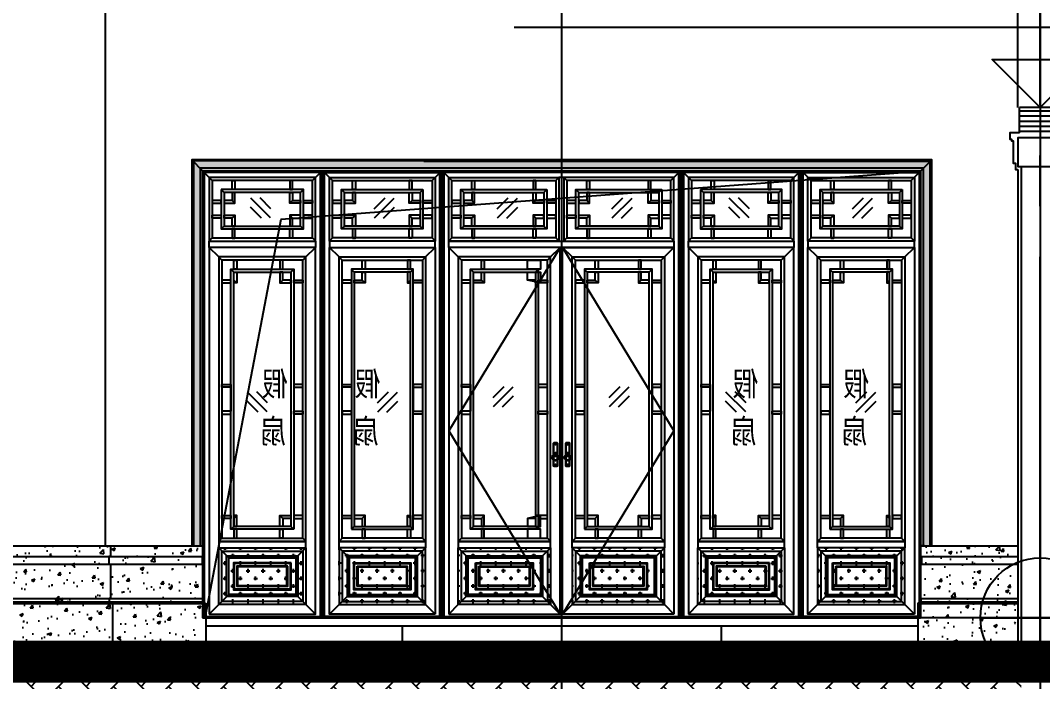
# Model space of a CAD drawing. Extents: x 296441 to 853063, y 459050 to 1117990.
# Drawn here: x 652104 to 658513, y 1053205 to 1057350 of the extents above; entities that cross this region are included whole.
import ezdxf
from ezdxf.enums import TextEntityAlignment as Align
from ezdxf.xclip import XClip

# ---------------------------------------------------------------- set-up
doc = ezdxf.new("R2010")
doc.units = 0
doc.header["$LTSCALE"] = 1000
doc.header["$XCLIPFRAME"] = 0
for name, pattern in [('14-GRID$0$CENTER2', [28.575, 19.05, -3.175, 3.175, -3.175]), ('CENTER-1', [10, 6.25, -1.25, 1.25, -1.25]), ('CENTER2', [28.575, 19.05, -3.175, 3.175, -3.175]), ('DASH', [0.35, 0.25, -0.1]), ('E1-ELEV-S$0$HIDDEN2', [4.7625, 3.175, -1.5875])]:
    doc.linetypes.add(name, pattern=pattern)
for name, color, linetype in [('1-1poumian-16-20$0$ZT1_Dim---标注---PM、LM、DY、JD', 252, 'Continuous'), ('1.5铝板', 3, 'Continuous'), ('14-GRID$0$G-GRID', 9, '14-GRID$0$CENTER2'), ('95', 95, 'Continuous'), ('A_ABOVE', 21, 'DASH'), ('B-ELEV-S02$0$A-ELEV-MEDM-HEVY', 2, 'Continuous'), ('B-ELEV-S02$0$A-ELEV-THIN', 144, 'Continuous'), ('E1-ELEV-S$0$A-ELEV-HDDN', 161, 'E1-ELEV-S$0$HIDDEN2'), ('E1-ELEV-S$0$A-ELEV-HEVY', 2, 'Continuous'), ('E1-ELEV-S$0$A-ELEV-XTHIN', 5, 'Continuous'), ('E1-ELEV-S$0$A-HOLE', 211, 'Continuous'), ('E1-ELEV-S$0$A-WALL', 1, 'Continuous'), ('E1-ELEV-S$0$A_FINISH', 54, 'Continuous'), ('E1-ELEV-S$0$A_H_251', 251, 'Continuous'), ('E1-ELEV-S$0$G-XREF', 2, 'Continuous'), ('E1-ELEV-S$0$J04$0$A-DETL-FNSH', 6, 'Continuous'), ('E1-ELEV-S$0$J04$0$A-SECT-STRU', 30, 'Continuous'), ('E1-TEXT-S$0$A-ANNO-LEVL', 3, 'Continuous'), ('E4-ELEV-S$0$A-ELEV-HEVY', 2, 'Continuous'), ('E4-ELEV-S$0$A-ELEV-XTHIN', 5, 'Continuous'), ('E4-ELEV-S$0$A-WALL', 1, 'Continuous'), ('E4-ELEV-S$0$A_FINISH', 54, 'Continuous'), ('E4-ELEV-S$0$A_H_251', 251, 'Continuous'), ('E4-ELEV-S$0$G-XREF', 2, 'Continuous'), ('E4-ELEV-S$0$J04$0$A-DETL-FNSH', 6, 'Continuous'), ('E4-ELEV-S$0$J04$0$A-SECT-STRU', 30, 'Continuous'), ('E4-TEXT-S$0$G-XREF', 2, 'Continuous'), ('G-GRID', 8, 'CENTER2'), ('G-XREF', 2, 'Continuous'), ('mt2-E$0$A-ELEV-OTLN', 1, 'Continuous'), ('SL-CXJ-001', 4, 'Continuous'), ('ZT0_默认图层-----PM、LM、DY、JD', 7, 'Continuous'), ('ZT1_通用--填充---PM、LM、DY、JD', 8, 'Continuous'), ('ZT3_面板--石材板-PM、LM、DY、JD', 45, 'Continuous'), ('主框线', 4, 'Continuous'), ('副框内口线', 6, 'Continuous'), ('花格栅', 6, 'Continuous'), ('铝合金花格条', 5, 'Continuous')]:
    doc.layers.add(name, color=color, linetype=linetype)
doc.layers.add('E4-ELEV-S$0$A-ANNO-NPLT', color=215, linetype='Continuous', plot=False)
doc.layers.add('E4-TEXT-S$0$A-ANNO-NPLT', color=215, linetype='Continuous', plot=False)
doc.styles.add('-宋体', font='', dxfattribs={"width": 0.8})
doc.styles.get('-宋体').set_extended_font_data('SimSun')

# ---------------------------------------------------------------- blocks, each defined once
blk = doc.blocks.new('E4-ELEV-S$0$weiqiang')
at = {"layer": 'E4-ELEV-S$0$A_H_251'}
h = blk.add_hatch(dxfattribs=at)
h.set_pattern_fill('ANSI31', color=256, scale=20, angle=135, style=0)
h.set_pattern_definition([(180, (-3443432.025, 438864.148), (-1e-14, -31.75), [])])
h.paths.add_polyline_path([(140, 3600.1), (-130, 3600), (-130, 3440), (140, 3440)])
at = {"layer": 'E4-ELEV-S$0$A-WALL'}
for p, q in [((-120, 3230), (-120, 0)), ((120, 3230), (120, 0)), ((-120, 0), (120, 0))]:
    blk.add_line(p, q, dxfattribs=at)
at = {"layer": 'E4-ELEV-S$0$A_FINISH'}
for p, q in [((140, 3600), (-130, 3600)), ((-130, 3440), (-130, 3600)), ((140, 3440), (140, 3600))]:
    blk.add_line(p, q, dxfattribs=at)
for points in [[(-130, 3440), (-190, 3440), (-190, 3400), (-180, 3400), (-180, 3390), (-170, 3390), (-170, 3250), (-155, 3250), (-155, 3210), (-140, 3210)], [(140, 3440), (190, 3440), (190, 3400), (180, 3400), (180, 3390), (170, 3390), (170, 3250), (155, 3250), (155, 3210), (140, 3210)]]:
    blk.add_lwpolyline(points, dxfattribs=at)
at = {"layer": 'E4-ELEV-S$0$J04$0$A-DETL-FNSH'}
for p, q in [((-140, 3210), (-140, 0)), ((140, 3210), (140, 0))]:
    blk.add_line(p, q, dxfattribs=at)
at = {"layer": 'E4-ELEV-S$0$J04$0$A-SECT-STRU'}
blk.add_lwpolyline([(140, 3410), (-140, 3410), (-140, 3230), (140, 3230)], close=True, dxfattribs=at)
blk = doc.blocks.new('*U618')
at = {"layer": 'E4-ELEV-S$0$A-ELEV-HEVY'}
for p, q in [((140, 340), (-140, 340)), ((-140, 110), (140, 110))]:
    blk.add_line(p, q, dxfattribs=at)
for points in [[(-140, -2000), (-140, 110), (-155, 110), (-155, 150), (-170, 150), (-170, 290), (-180, 290), (-180, 300), (-190, 300), (-190, 340), (-140, 340), (-140, 500), (0, 500)], [(140, -2000), (140, 110), (155, 110), (155, 150), (170, 150), (170, 290), (180, 290), (180, 300), (190, 300), (190, 340), (140, 340), (140, 500), (0, 500)]]:
    blk.add_lwpolyline(points, dxfattribs=at)
at = {"layer": 'E4-ELEV-S$0$A-ELEV-XTHIN'}
for p, q in [((-170, 290), (170, 290)), ((155, 150), (-155, 150))]:
    blk.add_line(p, q, dxfattribs=at)
blk = doc.blocks.new('E4-ELEV-S$0$A$C6F811121')
for p, q in [((0, -750), (0, 750)), ((-750, 0), (750, 0))]:
    blk.add_line(p, q)
blk.add_circle((0, 0), 750)
blk = doc.blocks.new('E4-ELEV-S')
at = {"layer": '14-GRID$0$G-GRID', "color": 8, "ltscale": 0.1}
blk.add_line((0, -2500), (0, 9900), dxfattribs=at)
at = {"layer": 'E4-ELEV-S$0$A-ANNO-NPLT', "xscale": 0.5, "yscale": 0.5, "zscale": 0.5}
blk.add_blockref('E4-ELEV-S$0$A$C6F811121', (0, 0), dxfattribs=at)
at = {"layer": 'E4-ELEV-S$0$A-ELEV-HEVY'}
blk.add_blockref('*U618', (0, 5200), dxfattribs=at)
at = {"layer": 'E4-ELEV-S$0$G-XREF'}
blk.add_blockref('E4-ELEV-S$0$weiqiang', (0, -400), dxfattribs=at)
blk.add_blockref('E4-ELEV-S$0$weiqiang', (0, -400), dxfattribs=at)
blk = doc.blocks.new('E1-ELEV-S$0$weiqiang')
at = {"layer": 'E1-ELEV-S$0$A_H_251'}
h = blk.add_hatch(dxfattribs=at)
h.set_pattern_fill('ANSI31', color=256, scale=20, angle=135, style=0)
h.set_pattern_definition([(180, (-3443432.025, 438864.148), (-1e-14, -31.75), [])])
h.paths.add_polyline_path([(140, 3600.1), (-130, 3600), (-130, 3440), (140, 3440)])
at = {"layer": 'E1-ELEV-S$0$A-WALL'}
for p, q in [((-120, 3230), (-120, 0)), ((120, 3230), (120, 0)), ((-120, 0), (120, 0))]:
    blk.add_line(p, q, dxfattribs=at)
at = {"layer": 'E1-ELEV-S$0$A_FINISH'}
for p, q in [((140, 3600), (-130, 3600)), ((-130, 3440), (-130, 3600)), ((140, 3440), (140, 3600))]:
    blk.add_line(p, q, dxfattribs=at)
for points in [[(-130, 3440), (-190, 3440), (-190, 3400), (-180, 3400), (-180, 3390), (-170, 3390), (-170, 3250), (-155, 3250), (-155, 3210), (-140, 3210)], [(140, 3440), (190, 3440), (190, 3400), (180, 3400), (180, 3390), (170, 3390), (170, 3250), (155, 3250), (155, 3210), (140, 3210)]]:
    blk.add_lwpolyline(points, dxfattribs=at)
at = {"layer": 'E1-ELEV-S$0$J04$0$A-DETL-FNSH'}
for p, q in [((-140, 3210), (-140, 0)), ((140, 3210), (140, 0))]:
    blk.add_line(p, q, dxfattribs=at)
at = {"layer": 'E1-ELEV-S$0$J04$0$A-SECT-STRU'}
blk.add_lwpolyline([(140, 3410), (-140, 3410), (-140, 3230), (140, 3230)], close=True, dxfattribs=at)
blk = doc.blocks.new('*U1403')
at = {"layer": 'E1-ELEV-S$0$A-ELEV-HEVY'}
for p, q in [((140, 340), (-140, 340)), ((-140, 110), (140, 110))]:
    blk.add_line(p, q, dxfattribs=at)
for points in [[(-140, -2000), (-140, 110), (-155, 110), (-155, 150), (-170, 150), (-170, 290), (-180, 290), (-180, 300), (-190, 300), (-190, 340), (-140, 340), (-140, 500), (0, 500)], [(140, -2000), (140, 110), (155, 110), (155, 150), (170, 150), (170, 290), (180, 290), (180, 300), (190, 300), (190, 340), (140, 340), (140, 500), (0, 500)]]:
    blk.add_lwpolyline(points, dxfattribs=at)
at = {"layer": 'E1-ELEV-S$0$A-ELEV-XTHIN'}
for p, q in [((-170, 290), (170, 290)), ((155, 150), (-155, 150))]:
    blk.add_line(p, q, dxfattribs=at)
blk = doc.blocks.new('*U2513')
at = {"layer": 'B-ELEV-S02$0$A-ELEV-MEDM-HEVY'}
blk.add_line((295, 0), (-320, 0), dxfattribs=at)
at = {"layer": 'B-ELEV-S02$0$A-ELEV-THIN'}
for p, q in [((295, -65), (-320, -65)), ((295, -115), (-320, -115)), ((295, -330), (-320, -330)), ((295, -350), (-320, -350)), ((295, -360), (-320, -360))]:
    blk.add_line(p, q, dxfattribs=at)
blk = doc.blocks.new('20191018112751')
at = {"layer": 'ZT3_面板--石材板-PM、LM、DY、JD'}
blk.add_lwpolyline([(0, 0), (30, 0), (30, -65), (20, -65), (20, -115), (27.7, -115), (30, -117.3), (30, -330), (22.3, -330), (22.3, -350), (32.3, -350, 0.414222), (42.3, -360), (42.3, -850)], format="xyb", dxfattribs=at)
blk = doc.blocks.new('*U2512')
at = {"layer": 'B-ELEV-S02$0$A-ELEV-MEDM-HEVY'}
blk.add_line((616.8, 0), (-818.2, 0), dxfattribs=at)
at = {"layer": 'B-ELEV-S02$0$A-ELEV-THIN'}
for p, q in [((616.8, -65), (-818.2, -65)), ((616.8, -115), (-818.2, -115)), ((616.8, -330), (-818.2, -330)), ((616.8, -350), (-818.2, -350)), ((616.8, -360), (-818.2, -360))]:
    blk.add_line(p, q, dxfattribs=at)
blk = doc.blocks.new('铜拉环')
at = {"color": 6}
for p, q in [((-2.2, 4.5), (-2.2, -4.5)), ((2.2, 4.5), (2.2, -4.5))]:
    blk.add_line(p, q, dxfattribs=at)
for centre, radius, start, end in [((0, -18.5), 21, 96.15064, 83.84936), ((0, 0), 5, 23.49373, 156.50627), ((0, -18.5), 16, 98.08401, 81.91599), ((0, 0), 5, 216.96674, 323.03326)]:
    blk.add_arc(centre, radius, start, end, dxfattribs=at)
blk = doc.blocks.new('窗执手')
at = {"color": 6}
for points in [[(12, -28.8), (12, 43.5, 0.414214), (10, 45.5, 0.414214), (8, 47.5), (-8, 47.5, 0.414214), (-10, 45.5, 0.414214), (-12, 43.5), (-12, -28.8)], [(10, -21.9), (10, 43.5, -0.414214), (8, 45.5), (-8, 45.5, -0.414214), (-10, 43.5), (-10, -21.9)], [(-12, -63.2), (-12, -98.5, 0.414214), (-10, -100.5, 0.414214), (-8, -102.5), (8, -102.5, 0.414214), (10, -100.5, 0.414214), (12, -98.5), (12, -63.2)], [(-10, -64.5), (-10, -98.5, -0.414214), (-8, -100.5), (8, -100.5, -0.414214), (10, -98.5), (10, -64.5)]]:
    blk.add_lwpolyline(points, format="xyb", dxfattribs=at)
for points in [[(-12, -35.4), (-12, -56.6)], [(-11.6, -28.5), (-10.7, -27.5), (-11.7, -26.4), (-10.5, -25.4), (-11.3, -24.1), (-9.9, -23.4), (-10.4, -22), (-8.9, -21.5), (-9.1, -20.1), (-7.6, -19.9), (-7.5, -18.4), (-6, -18.6), (-5.6, -17.1), (-4.1, -17.6), (-3.4, -16.3), (-2.1, -17), (-1.2, -15.8), (0, -16.8), (1.2, -15.8), (2.1, -17), (3.4, -16.3), (4.1, -17.6), (5.6, -17.1), (6, -18.6), (7.5, -18.4), (7.6, -19.9), (9.1, -20.1), (8.9, -21.5), (10.4, -22), (9.9, -23.4), (11.3, -24.1), (10.5, -25.4), (11.7, -26.4), (10.7, -27.5), (11.6, -28.5)], [(-9.9, -27.5), (-10.2, -27.5)], [(-6.8, -26.1), (-10.1, -25.5)], [(-10, -33.5), (-10, -58.5)], [(9.7, -33.2), (8.9, -33.5), (9.1, -34.9), (7.6, -35.1), (7.5, -36.6), (6, -36.4), (5.6, -37.9), (4.1, -37.4), (3.4, -38.7), (2.1, -38), (1.2, -39.2), (0, -38.3), (-1.2, -39.2), (-2.1, -38), (-3.4, -38.7), (-4.1, -37.4), (-5.6, -37.9), (-6, -36.4), (-7.5, -36.6), (-7.6, -35.1), (-9.1, -34.9), (-8.9, -33.5), (-9.7, -33.2)], [(-9.5, -23.6), (-4.7, -25.5)], [(-4.2, -24.7), (-8.5, -21.8)], [(-4.9, -30.8), (-8.5, -33.2)], [(-3.5, -24), (-7.2, -20.3)], [(-3.5, -31), (-7.2, -34.7)], [(-2.8, -23.3), (-5.7, -19)], [(-2.8, -31.7), (-5.7, -36)], [(-1.9, -22.9), (-3.9, -18)], [(-1.9, -32.1), (-3.9, -37)], [(-1, -22.6), (-2, -17.4)], [(-1, -32.4), (-2, -37.6)], [(0, -17.3), (0, -22.5)], [(0, -37.8), (0, -32.5)], [(1, -22.6), (2, -17.4)], [(1, -32.4), (2, -37.6)], [(1.9, -22.9), (3.9, -18)], [(1.9, -32.1), (3.9, -37)], [(2.8, -23.3), (5.7, -19)], [(2.8, -31.7), (5.7, -36)], [(3.5, -24), (7.2, -20.3)], [(3.5, -31), (7.2, -34.7)], [(4.2, -24.7), (8.5, -21.8)], [(9.5, -23.6), (4.7, -25.5)], [(4.9, -30.8), (8.5, -33.2)], [(6.8, -26.1), (10.1, -25.5)], [(9.9, -27.5), (10.3, -27.5)], [(10, -58.5), (10, -33.5)], [(12, -56.6), (12, -35.4)]]:
    blk.add_lwpolyline(points, dxfattribs=at)
at = {"color": 6, "linetype": 'ByBlock'}
for centre in [(0, 37.5), (0, -92.5)]:
    blk.add_circle(centre, 3.6, dxfattribs=at)
at = {"color": 6, "linetype": 'DASH', "ltscale": 0.002}
for centre in [(0, 37.5), (0, -92.5)]:
    blk.add_circle(centre, 2.5, dxfattribs=at)
at = {"color": 6}
blk.add_blockref('铜拉环', (0, -27.5), dxfattribs=at)
blk = doc.blocks.new('单层玻璃')
at = {"layer": '95'}
for p, q in [((-1.22, -0.09), (0.09, 1.22)), ((-1.18, -1.18), (1.18, 1.18)), ((-0.09, -1.22), (1.22, 0.09))]:
    blk.add_line(p, q, dxfattribs=at)
blk = doc.blocks.new('*U1994')
at = {"layer": 'ZT1_通用--填充---PM、LM、DY、JD', "ltscale": 1000}
h = blk.add_hatch(dxfattribs=at)
h.set_pattern_fill('CROSS', color=256, scale=30)
h.set_pattern_definition([(0, (-1396.25, -2709.25), (47.625, 47.625), [23.8125, -71.4375]), (90, (-1384.346, -2721.16), (-47.625, 47.625), [23.8125, -71.4375])])
h.paths.add_polyline_path([(-1396.3, -2354), (-817.7, -2354), (-817.7, -2709.3), (-1396.3, -2709.3)])
h = blk.add_hatch(dxfattribs=at)
h.set_pattern_fill('CROSS', color=256, scale=30)
h.set_pattern_definition([(0, (-682.25, -2709.25), (47.625, 47.625), [23.8125, -71.4375]), (90, (-670.346, -2721.16), (-47.625, 47.625), [23.8125, -71.4375])])
h.paths.add_polyline_path([(-103.7, -2354), (-682.3, -2354), (-682.3, -2709.3), (-103.7, -2709.3)])
at = {"color": 8}
for p, q in [((-1437, -50, 0), (-1487, 0, 0)), ((-63, -50, 0), (-13, 0, 0)), ((-784.5, -50), (-765.5, -31)), ((-715.5, -50), (-734.5, -31)), ((-1437, -411, 0), (-1456, -430, 0)), ((-784.5, -411), (-765.5, -430)), ((-715.5, -411), (-734.5, -430)), ((-63, -411, 0), (-44, -430, 0)), ((-1396.3, -529.7, 0), (-1456, -470, 0)), ((-817.7, -529.7), (-758, -470)), ((-682.3, -529.7), (-742, -470)), ((-103.7, -529.7, 0), (-44, -470, 0)), ((-1376.2, -549.8, 0), (-1396.3, -529.7, 0)), ((-837.8, -549.8), (-817.7, -529.7)), ((-662.2, -549.8), (-682.3, -529.7)), ((-123.8, -549.8, 0), (-103.7, -529.7, 0)), ((-1376.2, -2293.9, 0), (-1396.3, -2314, 0)), ((-837.8, -2293.9), (-817.7, -2314)), ((-662.2, -2293.9), (-682.3, -2314)), ((-123.8, -2293.9, 0), (-103.7, -2314, 0)), ((-1333.2, -2417.1, 0), (-1396.3, -2354, 0)), ((-817.7, -2354), (-880.8, -2417.1)), ((-682.3, -2354), (-619.2, -2417.1)), ((-166.8, -2417.1, 0), (-103.7, -2354, 0)), ((-1333.2, -2646.2, 0), (-1396.3, -2709.3, 0)), ((-880.8, -2646.2), (-817.7, -2709.3)), ((-619.2, -2646.2), (-682.3, -2709.3)), ((-166.8, -2646.2, 0), (-103.7, -2709.3, 0)), ((-1396.3, -2709.3, 0), (-1456, -2769, 0)), ((-817.7, -2709.3), (-758, -2769)), ((-682.3, -2709.3), (-742, -2769)), ((-103.7, -2709.3, 0), (-44, -2769, 0))]:
    blk.add_line(p, q, dxfattribs=at)
at = {"color": 6}
blk.add_line((-765.5, -31), (-734.5, -31), dxfattribs=at)
for p, q in [((-758, -470), (-1456, -1619.5, 0)), ((-742, -470), (-758, -470)), ((-742, -470), (-44, -1619.5, 0)), ((-1456, -1619.5, 0), (-758, -2769)), ((-44, -1619.5, 0), (-742, -2769)), ((-742, -2769), (-758, -2769))]:
    blk.add_line(p, q)
for points in [[(-1513, -2784), (-1487, -2784), (-1487, 0), (-1513, 0)], [(13, -2784), (-13, -2784), (-13, 0), (13, 0)], [(-1456, -430), (-1456, -470), (-44, -470), (-44, -430)], [(-1456, -2769), (-758, -2769), (-758, -470), (-1456, -470)], [(-44, -2769), (-742, -2769), (-742, -470), (-44, -470)], [(-817.7, -2354), (-817.7, -2314), (-1396.3, -2314), (-1396.3, -2354)], [(-682.3, -2354), (-682.3, -2314), (-103.7, -2314), (-103.7, -2354)]]:
    blk.add_lwpolyline(points, close=True)
at = {"color": 2, "ltscale": 250}
for points in [[(-1376.2, -2293.9), (-837.8, -2293.9), (-837.8, -549.8), (-1376.2, -549.8)], [(-123.8, -2293.9), (-662.2, -2293.9), (-662.2, -549.8), (-123.8, -549.8)], [(-1376.2, -2374.1), (-837.8, -2374.1), (-837.8, -2689.2), (-1376.2, -2689.2)], [(-123.8, -2374.1), (-662.2, -2374.1), (-662.2, -2689.2), (-123.8, -2689.2)]]:
    blk.add_lwpolyline(points, close=True, dxfattribs=at)
at = {"layer": '1.5铝板', "ltscale": 250}
for points in [[(-765.5, -430), (-1456, -430), (-1456, -31), (-765.5, -31)], [(-784.5, -411), (-1437, -411), (-1437, -50), (-784.5, -50)], [(-734.5, -430), (-44, -430), (-44, -31), (-734.5, -31)], [(-715.5, -411), (-63, -411), (-63, -50), (-715.5, -50)], [(-1396.3, -2354), (-817.7, -2354), (-817.7, -2709.3), (-1396.3, -2709.3)], [(-103.7, -2354), (-682.3, -2354), (-682.3, -2709.3), (-103.7, -2709.3)]]:
    blk.add_lwpolyline(points, close=True, dxfattribs=at)
at = {"layer": 'A_ABOVE', "color": 3, "linetype": 'CENTER2', "ltscale": 10, "const_width": 16}
for points in [[(-1500, 0), (-1500, -2784)], [(0, 0), (0, -2784)]]:
    blk.add_lwpolyline(points, dxfattribs=at)
at = {"layer": 'SL-CXJ-001', "ltscale": 250}
for points in [[(-1346.2, -2404.1), (-867.8, -2404.1), (-867.8, -2659.2), (-1346.2, -2659.2)], [(-1333.2, -2417.1), (-880.8, -2417.1), (-880.8, -2646.2), (-1333.2, -2646.2)], [(-153.8, -2404.1), (-632.2, -2404.1), (-632.2, -2659.2), (-153.8, -2659.2)], [(-166.8, -2417.1), (-619.2, -2417.1), (-619.2, -2646.2), (-166.8, -2646.2)], [(-926.3, -2447.1), (-1287.7, -2447.1), (-1287.7, -2616.2), (-926.3, -2616.2)], [(-931, -2451.7), (-1283, -2451.7), (-1283, -2611.5), (-931, -2611.5)], [(-947.6, -2468.4), (-1266.4, -2468.4), (-1266.4, -2594.9), (-947.6, -2594.9)], [(-952.3, -2473.1), (-1261.7, -2473.1), (-1261.7, -2590.2), (-952.3, -2590.2)], [(-212.3, -2447.1), (-573.7, -2447.1), (-573.7, -2616.2), (-212.3, -2616.2)], [(-217, -2451.7), (-569, -2451.7), (-569, -2611.5), (-217, -2611.5)], [(-233.6, -2468.4), (-552.4, -2468.4), (-552.4, -2594.9), (-233.6, -2594.9)], [(-238.3, -2473.1), (-547.7, -2473.1), (-547.7, -2590.2), (-238.3, -2590.2)]]:
    blk.add_lwpolyline(points, close=True, dxfattribs=at)
at = {"layer": '主框线'}
blk.add_lwpolyline([(-13, -2784), (-1487, -2784), (-1487, 0), (-13, 0)], close=True, dxfattribs=at)
at = {"layer": '副框内口线', "linetype": 'CENTER-1', "ltscale": 40}
blk.add_lwpolyline([(-5, -2792), (-1495, -2792), (-1495, 8), (-5, 8)], close=True, dxfattribs=at)
at = {"layer": '花格栅', "color": 6, "ltscale": 250}
for points in [[(-1396.3, -2314), (-817.7, -2314), (-817.7, -529.7), (-1396.3, -529.7)], [(-103.7, -2314), (-682.3, -2314), (-682.3, -529.7), (-103.7, -529.7)]]:
    blk.add_lwpolyline(points, close=True, dxfattribs=at)
at = {"layer": '铝合金花格条'}
for p, q in [((-1319.2, -1346.9, 0), (-1319.2, -1496.9, 0)), ((-894.8, -1346.9, 0), (-894.8, -1496.9, 0)), ((-605.2, -1346.9, 0), (-605.2, -1496.9, 0)), ((-180.8, -1346.9, 0), (-180.8, -1496.9, 0))]:
    blk.add_line(p, q, dxfattribs=at)
for points in [[(-1312, -50), (-1294, -50), (-1294, -107), (-1312, -107)], [(-909.5, -50), (-927.5, -50), (-927.5, -107), (-909.5, -107)], [(-590.5, -50), (-572.5, -50), (-572.5, -107), (-590.5, -107)], [(-188, -50), (-206, -50), (-206, -107), (-188, -107)], [(-1380, -107), (-1380, -354.1), (-841.5, -354.1), (-841.5, -107)], [(-1362, -125), (-1362, -336.1), (-859.5, -336.1), (-859.5, -125)], [(-658.5, -107), (-658.5, -354.1), (-120, -354.1), (-120, -107)], [(-640.5, -125), (-640.5, -336.1), (-138, -336.1), (-138, -125)], [(-1437, -175), (-1437, -193), (-1380, -193), (-1380, -175)], [(-784.5, -175), (-784.5, -193), (-841.5, -193), (-841.5, -175)], [(-715.5, -175), (-715.5, -193), (-658.5, -193), (-658.5, -175)], [(-63, -175), (-63, -193), (-120, -193), (-120, -175)], [(-1437, -286.1), (-1437, -268.1), (-1380, -268.1), (-1380, -286.1)], [(-784.5, -286.1), (-784.5, -268.1), (-841.5, -268.1), (-841.5, -286.1)], [(-715.5, -286.1), (-715.5, -268.1), (-658.5, -268.1), (-658.5, -286.1)], [(-63, -286.1), (-63, -268.1), (-120, -268.1), (-120, -286.1)], [(-1312, -411.1), (-1294, -411.1), (-1294, -354.1), (-1312, -354.1)], [(-909.5, -411.1), (-927.5, -411.1), (-927.5, -354.1), (-909.5, -354.1)], [(-590.5, -411.1), (-572.5, -411.1), (-572.5, -354.1), (-590.5, -354.1)], [(-188, -411.1), (-206, -411.1), (-206, -354.1), (-188, -354.1)], [(-1251.2, -549.8), (-1233.2, -549.8), (-1233.2, -606.8), (-1251.2, -606.8)], [(-962.8, -549.8), (-980.8, -549.8), (-980.8, -606.8), (-962.8, -606.8)], [(-537.2, -549.8), (-619.2, -549.8), (-619.2, -606.8), (-537.2, -606.8)], [(-248.8, -549.8), (-266.8, -549.8), (-266.8, -606.8), (-248.8, -606.8)], [(-894.8, -2236.9), (-1319.2, -2236.9), (-1319.2, -606.8), (-894.8, -606.8)], [(-912.8, -2218.9), (-1301.2, -2218.9), (-1301.2, -624.8), (-912.8, -624.8)], [(-605.2, -2236.9), (-180.8, -2236.9), (-180.8, -606.8), (-605.2, -606.8)], [(-587.2, -2218.9), (-198.8, -2218.9), (-198.8, -624.8), (-587.2, -624.8)], [(-1376.2, -674.8), (-1376.2, -692.8), (-1319.2, -692.8), (-1319.2, -674.8)], [(-837.8, -674.8), (-837.8, -692.8), (-894.8, -692.8), (-894.8, -674.8)], [(-662.2, -674.8), (-662.2, -692.8), (-605.2, -692.8), (-605.2, -674.8)], [(-123.8, -674.8), (-123.8, -692.8), (-180.8, -692.8), (-180.8, -674.8)], [(-1319.2, -1346.9), (-1376.2, -1346.9), (-1376.2, -1328.9), (-1319.2, -1328.9)], [(-894.8, -1346.9), (-837.8, -1346.9), (-837.8, -1328.9), (-894.8, -1328.9)], [(-605.2, -1346.9), (-662.2, -1346.9), (-662.2, -1328.9), (-605.2, -1328.9)], [(-180.8, -1346.9), (-123.8, -1346.9), (-123.8, -1328.9), (-180.8, -1328.9)], [(-1319.2, -1496.9), (-1376.2, -1496.9), (-1376.2, -1514.9), (-1319.2, -1514.9)], [(-894.8, -1496.9), (-837.8, -1496.9), (-837.8, -1514.9), (-894.8, -1514.9)], [(-605.2, -1496.9), (-662.2, -1496.9), (-662.2, -1514.9), (-605.2, -1514.9)], [(-180.8, -1496.9), (-123.8, -1496.9), (-123.8, -1514.9), (-180.8, -1514.9)], [(-1376.2, -2168.9), (-1376.2, -2150.9), (-1319.2, -2150.9), (-1319.2, -2168.9)], [(-837.8, -2168.9), (-837.8, -2150.9), (-894.8, -2150.9), (-894.8, -2168.9)], [(-662.2, -2168.9), (-662.2, -2150.9), (-605.2, -2150.9), (-605.2, -2168.9)], [(-123.8, -2168.9), (-123.8, -2150.9), (-180.8, -2150.9), (-180.8, -2168.9)], [(-1251.2, -2293.9), (-1233.2, -2293.9), (-1233.2, -2236.9), (-1251.2, -2236.9)], [(-962.8, -2293.9), (-980.8, -2293.9), (-980.8, -2236.9), (-962.8, -2236.9)], [(-537.2, -2293.9), (-619.2, -2293.9), (-619.2, -2236.9), (-537.2, -2236.9)], [(-248.8, -2293.9), (-266.8, -2293.9), (-266.8, -2236.9), (-248.8, -2236.9)]]:
    blk.add_lwpolyline(points, close=True, dxfattribs=at)
at = {"layer": '铝合金花格条', "elevation": 0}
for points in [[(-1362, -125), (-1380, -107)], [(-1294, -193), (-1312, -175), (-1362, -175), (-1362, -193), (-1294, -193), (-1294, -125), (-1312, -125), (-1312, -175)], [(-927.5, -193), (-909.5, -175), (-859.5, -175), (-859.5, -193), (-927.5, -193), (-927.5, -125), (-909.5, -125), (-909.5, -175)], [(-859.5, -125), (-841.5, -107)], [(-640.5, -125), (-658.5, -107)], [(-572.5, -193), (-590.5, -175), (-640.5, -175), (-640.5, -193), (-572.5, -193), (-572.5, -125), (-590.5, -125), (-590.5, -175)], [(-206, -193), (-188, -175), (-138, -175), (-138, -193), (-206, -193), (-206, -125), (-188, -125), (-188, -175)], [(-138, -125), (-120, -107)], [(-1294, -268.1), (-1312, -286.1), (-1362, -286.1), (-1362, -268.1), (-1294, -268.1), (-1294, -336.1), (-1312, -336.1), (-1312, -286.1)], [(-927.5, -268.1), (-909.5, -286.1), (-859.5, -286.1), (-859.5, -268.1), (-927.5, -268.1), (-927.5, -336.1), (-909.5, -336.1), (-909.5, -286.1)], [(-572.5, -268.1), (-590.5, -286.1), (-640.5, -286.1), (-640.5, -268.1), (-572.5, -268.1), (-572.5, -336.1), (-590.5, -336.1), (-590.5, -286.1)], [(-206, -268.1), (-188, -286.1), (-138, -286.1), (-138, -268.1), (-206, -268.1), (-206, -336.1), (-188, -336.1), (-188, -286.1)], [(-1362, -336.1), (-1380, -354.1)], [(-859.5, -336.1), (-841.5, -354.1)], [(-640.5, -336.1), (-658.5, -354.1)], [(-138, -336.1), (-120, -354.1)], [(-1301.2, -624.8), (-1319.2, -606.8)], [(-1233.2, -692.8), (-1251.2, -674.8), (-1251.2, -624.8), (-1233.2, -624.8), (-1233.2, -692.8), (-1301.2, -692.8), (-1301.2, -674.8), (-1251.2, -674.8)], [(-980.8, -692.8), (-962.8, -674.8), (-962.8, -624.8), (-980.8, -624.8), (-980.8, -692.8), (-912.8, -692.8), (-912.8, -674.8), (-962.8, -674.8)], [(-912.8, -624.8), (-894.8, -606.8)], [(-619.2, -692.8), (-537.2, -674.8), (-537.2, -624.8), (-619.2, -624.8), (-619.2, -692.8), (-587.2, -692.8), (-587.2, -674.8), (-537.2, -674.8)], [(-587.2, -624.8), (-605.2, -606.8)], [(-266.8, -692.8), (-248.8, -674.8), (-248.8, -624.8), (-266.8, -624.8), (-266.8, -692.8), (-198.8, -692.8), (-198.8, -674.8), (-248.8, -674.8)], [(-198.8, -624.8), (-180.8, -606.8)], [(-1233.2, -2150.9), (-1251.2, -2168.9), (-1251.2, -2218.9), (-1233.2, -2218.9), (-1233.2, -2150.9), (-1301.2, -2150.9), (-1301.2, -2168.9), (-1251.2, -2168.9)], [(-980.8, -2150.9), (-962.8, -2168.9), (-962.8, -2218.9), (-980.8, -2218.9), (-980.8, -2150.9), (-912.8, -2150.9), (-912.8, -2168.9), (-962.8, -2168.9)], [(-619.2, -2150.9), (-537.2, -2168.9), (-537.2, -2218.9), (-619.2, -2218.9), (-619.2, -2150.9), (-587.2, -2150.9), (-587.2, -2168.9), (-537.2, -2168.9)], [(-266.8, -2150.9), (-248.8, -2168.9), (-248.8, -2218.9), (-266.8, -2218.9), (-266.8, -2150.9), (-198.8, -2150.9), (-198.8, -2168.9), (-248.8, -2168.9)], [(-1301.2, -2218.9), (-1319.2, -2236.9)], [(-912.8, -2218.9), (-894.8, -2236.9)], [(-587.2, -2218.9), (-605.2, -2236.9)], [(-198.8, -2218.9), (-180.8, -2236.9)]]:
    blk.add_lwpolyline(points, dxfattribs=at)
at = {"xscale": -52.5, "yscale": 52.5, "zscale": 52.5}
for p in [(-1131.4, -223, 0), (-412.6, -223, 0), (-1113.7, -1406, 0), (-385.9, -1406, 0)]:
    blk.add_blockref('单层玻璃', p, dxfattribs=at)
for p in [(-790, -1741.5), (-713.7, -1741.5)]:
    blk.add_blockref('窗执手', p)
blk = doc.blocks.new('*U1996')
at = {"layer": 'ZT1_通用--填充---PM、LM、DY、JD', "ltscale": 1000}
h = blk.add_hatch(dxfattribs=at)
h.set_pattern_fill('CROSS', color=256, scale=30)
h.set_pattern_definition([(0, (104.27, -2709.25), (47.625, 47.625), [23.8125, -71.4375]), (90, (116.177, -2721.16), (-47.625, 47.625), [23.8125, -71.4375])])
h.paths.add_polyline_path([(104.3, -2354), (651.8, -2354), (651.8, -2709.3), (104.3, -2709.3)])
at = {"color": 8}
for p, q in [((692.5, -50), (742.5, 0)), ((63.5, -50, 0), (13.5, 0, 0)), ((63.5, -411, 0), (44.5, -430, 0)), ((692.5, -411), (711.5, -430)), ((104.3, -529.7, 0), (44.5, -470, 0)), ((651.8, -529.7, 0), (711.5, -470, 0)), ((124.3, -549.8, 0), (104.3, -529.7, 0)), ((631.7, -549.8, 0), (651.8, -529.7, 0)), ((124.3, -2293.9, 0), (104.3, -2314, 0)), ((631.7, -2293.9, 0), (651.8, -2314, 0)), ((167.3, -2417.1, 0), (104.3, -2354, 0)), ((651.8, -2354, 0), (588.7, -2417.1, 0)), ((167.3, -2646.2, 0), (104.3, -2709.3, 0)), ((588.7, -2646.2, 0), (651.8, -2709.3, 0)), ((104.3, -2709.3, 0), (44.5, -2769, 0)), ((651.8, -2709.3, 0), (711.5, -2769, 0))]:
    blk.add_line(p, q, dxfattribs=at)
for points in [[(711.5, -430), (711.5, -470), (44.5, -470), (44.5, -430)], [(44.5, -2769), (711.5, -2769), (711.5, -470), (44.5, -470)], [(651.8, -2354), (651.8, -2314), (104.3, -2314), (104.3, -2354)]]:
    blk.add_lwpolyline(points, close=True)
at = {"color": 2, "ltscale": 250}
for points in [[(124.3, -2293.9), (631.7, -2293.9), (631.7, -549.8), (124.3, -549.8)], [(124.3, -2374.1), (631.7, -2374.1), (631.7, -2689.2), (124.3, -2689.2)]]:
    blk.add_lwpolyline(points, close=True, dxfattribs=at)
at = {"layer": '1.5铝板', "ltscale": 250}
for points in [[(44.5, -430), (711.5, -430), (711.5, -31), (44.5, -31)], [(63.5, -411), (692.5, -411), (692.5, -50), (63.5, -50)], [(104.3, -2354), (651.8, -2354), (651.8, -2709.3), (104.3, -2709.3)]]:
    blk.add_lwpolyline(points, close=True, dxfattribs=at)
at = {"layer": 'SL-CXJ-001', "ltscale": 250}
for points in [[(154.3, -2404.1), (601.7, -2404.1), (601.7, -2659.2), (154.3, -2659.2)], [(167.3, -2417.1), (588.7, -2417.1), (588.7, -2646.2), (167.3, -2646.2)], [(558.7, -2447.1), (197.3, -2447.1), (197.3, -2616.2), (558.7, -2616.2)], [(554.1, -2451.7), (202, -2451.7), (202, -2611.5), (554.1, -2611.5)], [(537.4, -2468.4), (218.7, -2468.4), (218.7, -2594.9), (537.4, -2594.9)], [(532.7, -2473.1), (223.3, -2473.1), (223.3, -2590.2), (532.7, -2590.2)]]:
    blk.add_lwpolyline(points, close=True, dxfattribs=at)
at = {"layer": '主框线'}
blk.add_lwpolyline([(13.5, -2784), (742.5, -2784), (742.5, 0), (13.5, 0)], close=True, dxfattribs=at)
at = {"layer": '副框内口线', "linetype": 'CENTER-1', "ltscale": 40}
blk.add_lwpolyline([(5.5, -2792), (750.5, -2792), (750.5, 8), (5.5, 8)], close=True, dxfattribs=at)
at = {"layer": '花格栅', "color": 6, "ltscale": 250}
blk.add_lwpolyline([(104.3, -2314), (651.8, -2314), (651.8, -529.7), (104.3, -529.7)], close=True, dxfattribs=at)
at = {"layer": '铝合金花格条'}
for p, q in [((181.3, -1346.9, 0), (181.3, -1496.9, 0)), ((574.7, -1346.9), (574.7, -1496.9))]:
    blk.add_line(p, q, dxfattribs=at)
for points in [[(188.5, -50), (206.5, -50), (206.5, -107), (188.5, -107)], [(567.5, -50), (549.5, -50), (549.5, -107), (567.5, -107)], [(120.5, -107), (120.5, -354.1), (635.5, -354.1), (635.5, -107)], [(138.5, -125), (138.5, -336.1), (617.5, -336.1), (617.5, -125)], [(63.5, -175), (63.5, -193), (120.5, -193), (120.5, -175)], [(692.5, -175), (692.5, -193), (635.5, -193), (635.5, -175)], [(63.5, -286.1), (63.5, -268.1), (120.5, -268.1), (120.5, -286.1)], [(692.5, -286.1), (692.5, -268.1), (635.5, -268.1), (635.5, -286.1)], [(188.5, -411.1), (206.5, -411.1), (206.5, -354.1), (188.5, -354.1)], [(567.5, -411.1), (549.5, -411.1), (549.5, -354.1), (567.5, -354.1)], [(199.3, -549.8), (217.3, -549.8), (217.3, -606.8), (199.3, -606.8)], [(506.7, -549.8), (488.7, -549.8), (488.7, -606.8), (506.7, -606.8)], [(574.7, -2236.9), (181.3, -2236.9), (181.3, -606.8), (574.7, -606.8)], [(556.7, -2218.9), (199.3, -2218.9), (199.3, -624.8), (556.7, -624.8)], [(124.3, -674.8), (124.3, -692.8), (181.3, -692.8), (181.3, -674.8)], [(631.7, -674.8), (631.7, -692.8), (574.7, -692.8), (574.7, -674.8)], [(181.3, -1346.9), (124.3, -1346.9), (124.3, -1328.9), (181.3, -1328.9)], [(574.7, -1346.9), (631.7, -1346.9), (631.7, -1328.9), (574.7, -1328.9)], [(181.3, -1496.9), (124.3, -1496.9), (124.3, -1514.9), (181.3, -1514.9)], [(574.7, -1496.9), (631.7, -1496.9), (631.7, -1514.9), (574.7, -1514.9)], [(124.3, -2168.9), (124.3, -2150.9), (181.3, -2150.9), (181.3, -2168.9)], [(631.7, -2168.9), (631.7, -2150.9), (574.7, -2150.9), (574.7, -2168.9)], [(199.3, -2293.9), (217.3, -2293.9), (217.3, -2236.9), (199.3, -2236.9)], [(506.7, -2293.9), (488.7, -2293.9), (488.7, -2236.9), (506.7, -2236.9)]]:
    blk.add_lwpolyline(points, close=True, dxfattribs=at)
at = {"layer": '铝合金花格条', "elevation": 0}
for points in [[(138.5, -125), (120.5, -107)], [(206.5, -193), (188.5, -175), (138.5, -175), (138.5, -193), (206.5, -193), (206.5, -125), (188.5, -125), (188.5, -175)], [(549.5, -193), (567.5, -175), (617.5, -175), (617.5, -193), (549.5, -193), (549.5, -125), (567.5, -125), (567.5, -175)], [(617.5, -125), (635.5, -107)], [(206.5, -268.1), (188.5, -286.1), (138.5, -286.1), (138.5, -268.1), (206.5, -268.1), (206.5, -336.1), (188.5, -336.1), (188.5, -286.1)], [(549.5, -268.1), (567.5, -286.1), (617.5, -286.1), (617.5, -268.1), (549.5, -268.1), (549.5, -336.1), (567.5, -336.1), (567.5, -286.1)], [(138.5, -336.1), (120.5, -354.1)], [(617.5, -336.1), (635.5, -354.1)], [(199.3, -624.8), (181.3, -606.8)], [(217.3, -692.8), (199.3, -674.8), (199.3, -624.8), (217.3, -624.8), (217.3, -692.8), (199.3, -692.8), (199.3, -674.8), (199.3, -674.8)], [(488.7, -692.8), (506.7, -674.8), (506.7, -624.8), (488.7, -624.8), (488.7, -692.8), (556.7, -692.8), (556.7, -674.8), (506.7, -674.8)], [(556.7, -624.8), (574.7, -606.8)], [(217.3, -2150.9), (199.3, -2168.9), (199.3, -2218.9), (217.3, -2218.9), (217.3, -2150.9), (199.3, -2150.9), (199.3, -2168.9), (199.3, -2168.9)], [(488.7, -2150.9), (506.7, -2168.9), (506.7, -2218.9), (488.7, -2218.9), (488.7, -2150.9), (556.7, -2150.9), (556.7, -2168.9), (506.7, -2168.9)], [(199.3, -2218.9), (181.3, -2236.9)], [(556.7, -2218.9), (574.7, -2236.9)]]:
    blk.add_lwpolyline(points, dxfattribs=at)
at = {"xscale": -52.5, "yscale": 52.5, "zscale": 52.5}
for p in [(368.2, -223, 0), (347.3, -1439.8, 0)]:
    blk.add_blockref('单层玻璃', p, dxfattribs=at)
blk = doc.blocks.new('*U1995')
at = {"layer": 'ZT1_通用--填充---PM、LM、DY、JD', "ltscale": 1000}
h = blk.add_hatch(dxfattribs=at)
h.set_pattern_fill('CROSS', color=256, scale=30)
h.set_pattern_definition([(0, (109.27, -2709.25), (47.625, 47.625), [23.8125, -71.4375]), (90, (121.177, -2721.16), (-47.625, 47.625), [23.8125, -71.4375])])
h.paths.add_polyline_path([(109.3, -2354), (651.8, -2354), (651.8, -2709.3), (109.3, -2709.3)])
at = {"color": 8}
for p, q in [((68.5, -50, 0), (18.5, 0, 0)), ((692.5, -50), (742.5, 0)), ((68.5, -411, 0), (49.5, -430, 0)), ((692.5, -411), (711.5, -430)), ((109.3, -529.7, 0), (49.5, -470, 0)), ((651.8, -529.7, 0), (711.5, -470, 0)), ((129.3, -549.8, 0), (109.3, -529.7, 0)), ((631.7, -549.8, 0), (651.8, -529.7, 0)), ((129.3, -2293.9, 0), (109.3, -2314, 0)), ((631.7, -2293.9, 0), (651.8, -2314, 0)), ((172.3, -2417.1, 0), (109.3, -2354, 0)), ((651.8, -2354, 0), (588.7, -2417.1, 0)), ((172.3, -2646.2, 0), (109.3, -2709.3, 0)), ((588.7, -2646.2, 0), (651.8, -2709.3, 0)), ((109.3, -2709.3, 0), (49.5, -2769, 0)), ((651.8, -2709.3, 0), (711.5, -2769, 0))]:
    blk.add_line(p, q, dxfattribs=at)
for points in [[(711.5, -430), (711.5, -470), (49.5, -470), (49.5, -430)], [(49.5, -2769), (711.5, -2769), (711.5, -470), (49.5, -470)], [(651.8, -2354), (651.8, -2314), (109.3, -2314), (109.3, -2354)]]:
    blk.add_lwpolyline(points, close=True)
at = {"color": 2, "ltscale": 250}
for points in [[(129.3, -2293.9), (631.7, -2293.9), (631.7, -549.8), (129.3, -549.8)], [(129.3, -2374.1), (631.7, -2374.1), (631.7, -2689.2), (129.3, -2689.2)]]:
    blk.add_lwpolyline(points, close=True, dxfattribs=at)
at = {"layer": '1.5铝板', "ltscale": 250}
for points in [[(49.5, -430), (711.5, -430), (711.5, -31), (49.5, -31)], [(68.5, -411), (692.5, -411), (692.5, -50), (68.5, -50)], [(109.3, -2354), (651.8, -2354), (651.8, -2709.3), (109.3, -2709.3)]]:
    blk.add_lwpolyline(points, close=True, dxfattribs=at)
at = {"layer": 'SL-CXJ-001', "ltscale": 250}
for points in [[(159.3, -2404.1), (601.7, -2404.1), (601.7, -2659.2), (159.3, -2659.2)], [(172.3, -2417.1), (588.7, -2417.1), (588.7, -2646.2), (172.3, -2646.2)], [(558.7, -2447.1), (202.3, -2447.1), (202.3, -2616.2), (558.7, -2616.2)], [(554.1, -2451.7), (207, -2451.7), (207, -2611.5), (554.1, -2611.5)], [(537.4, -2468.4), (223.7, -2468.4), (223.7, -2594.9), (537.4, -2594.9)], [(532.7, -2473.1), (228.3, -2473.1), (228.3, -2590.2), (532.7, -2590.2)]]:
    blk.add_lwpolyline(points, close=True, dxfattribs=at)
at = {"layer": '主框线'}
blk.add_lwpolyline([(18.5, -2784), (742.5, -2784), (742.5, 0), (18.5, 0)], close=True, dxfattribs=at)
at = {"layer": '副框内口线', "linetype": 'CENTER-1', "ltscale": 40}
blk.add_lwpolyline([(10.5, -2792), (750.5, -2792), (750.5, 8), (10.5, 8)], close=True, dxfattribs=at)
at = {"layer": '花格栅', "color": 6, "ltscale": 250}
blk.add_lwpolyline([(109.3, -2314), (651.8, -2314), (651.8, -529.7), (109.3, -529.7)], close=True, dxfattribs=at)
at = {"layer": '铝合金花格条'}
for p, q in [((186.3, -1346.9, 0), (186.3, -1496.9, 0)), ((574.7, -1346.9), (574.7, -1496.9))]:
    blk.add_line(p, q, dxfattribs=at)
for points in [[(193.5, -50), (211.5, -50), (211.5, -107), (193.5, -107)], [(567.5, -50), (549.5, -50), (549.5, -107), (567.5, -107)], [(125.5, -107), (125.5, -354.1), (635.5, -354.1), (635.5, -107)], [(143.5, -125), (143.5, -336.1), (617.5, -336.1), (617.5, -125)], [(68.5, -175), (68.5, -193), (125.5, -193), (125.5, -175)], [(692.5, -175), (692.5, -193), (635.5, -193), (635.5, -175)], [(68.5, -286.1), (68.5, -268.1), (125.5, -268.1), (125.5, -286.1)], [(692.5, -286.1), (692.5, -268.1), (635.5, -268.1), (635.5, -286.1)], [(193.5, -411.1), (211.5, -411.1), (211.5, -354.1), (193.5, -354.1)], [(567.5, -411.1), (549.5, -411.1), (549.5, -354.1), (567.5, -354.1)], [(204.3, -549.8), (222.3, -549.8), (222.3, -606.8), (204.3, -606.8)], [(506.7, -549.8), (488.7, -549.8), (488.7, -606.8), (506.7, -606.8)], [(574.7, -2236.9), (186.3, -2236.9), (186.3, -606.8), (574.7, -606.8)], [(556.7, -2218.9), (204.3, -2218.9), (204.3, -624.8), (556.7, -624.8)], [(129.3, -674.8), (129.3, -692.8), (186.3, -692.8), (186.3, -674.8)], [(631.7, -674.8), (631.7, -692.8), (574.7, -692.8), (574.7, -674.8)], [(186.3, -1346.9), (129.3, -1346.9), (129.3, -1328.9), (186.3, -1328.9)], [(574.7, -1346.9), (631.7, -1346.9), (631.7, -1328.9), (574.7, -1328.9)], [(186.3, -1496.9), (129.3, -1496.9), (129.3, -1514.9), (186.3, -1514.9)], [(574.7, -1496.9), (631.7, -1496.9), (631.7, -1514.9), (574.7, -1514.9)], [(129.3, -2168.9), (129.3, -2150.9), (186.3, -2150.9), (186.3, -2168.9)], [(631.7, -2168.9), (631.7, -2150.9), (574.7, -2150.9), (574.7, -2168.9)], [(204.3, -2293.9), (222.3, -2293.9), (222.3, -2236.9), (204.3, -2236.9)], [(506.7, -2293.9), (488.7, -2293.9), (488.7, -2236.9), (506.7, -2236.9)]]:
    blk.add_lwpolyline(points, close=True, dxfattribs=at)
at = {"layer": '铝合金花格条', "elevation": 0}
for points in [[(143.5, -125), (125.5, -107)], [(211.5, -193), (193.5, -175), (143.5, -175), (143.5, -193), (211.5, -193), (211.5, -125), (193.5, -125), (193.5, -175)], [(549.5, -193), (567.5, -175), (617.5, -175), (617.5, -193), (549.5, -193), (549.5, -125), (567.5, -125), (567.5, -175)], [(617.5, -125), (635.5, -107)], [(211.5, -268.1), (193.5, -286.1), (143.5, -286.1), (143.5, -268.1), (211.5, -268.1), (211.5, -336.1), (193.5, -336.1), (193.5, -286.1)], [(549.5, -268.1), (567.5, -286.1), (617.5, -286.1), (617.5, -268.1), (549.5, -268.1), (549.5, -336.1), (567.5, -336.1), (567.5, -286.1)], [(143.5, -336.1), (125.5, -354.1)], [(617.5, -336.1), (635.5, -354.1)], [(204.3, -624.8), (186.3, -606.8)], [(222.3, -692.8), (204.3, -674.8), (204.3, -624.8), (222.3, -624.8), (222.3, -692.8), (204.3, -692.8), (204.3, -674.8), (204.3, -674.8)], [(488.7, -692.8), (506.7, -674.8), (506.7, -624.8), (488.7, -624.8), (488.7, -692.8), (556.7, -692.8), (556.7, -674.8), (506.7, -674.8)], [(556.7, -624.8), (574.7, -606.8)], [(222.3, -2150.9), (204.3, -2168.9), (204.3, -2218.9), (222.3, -2218.9), (222.3, -2150.9), (204.3, -2150.9), (204.3, -2168.9), (204.3, -2168.9)], [(488.7, -2150.9), (506.7, -2168.9), (506.7, -2218.9), (488.7, -2218.9), (488.7, -2150.9), (556.7, -2150.9), (556.7, -2168.9), (506.7, -2168.9)], [(204.3, -2218.9), (186.3, -2236.9)], [(556.7, -2218.9), (574.7, -2236.9)]]:
    blk.add_lwpolyline(points, dxfattribs=at)
at = {"xscale": -52.5, "yscale": 52.5, "zscale": 52.5}
for p in [(368.2, -223, 0), (347.3, -1439.8, 0)]:
    blk.add_blockref('单层玻璃', p, dxfattribs=at)
blk = doc.blocks.new('20200326162252')
at = {"color": 2, "style": '-宋体', "width": 0.8}
for s, p in [('假', (1.8, 58.3, 0)), ('扇', (14.4, -238.3, 0))]:
    blk.add_text(s, height=150, dxfattribs=at).set_placement(p, align=Align.CENTER)
blk = doc.blocks.new('20200326170542')
at = {"ltscale": 1000}
blk.add_lwpolyline([(0, -2800), (4500, -2800), (4500, 0), (0, 0)], close=True, dxfattribs=at)
at = {"layer": 'ZT0_默认图层-----PM、LM、DY、JD', "ltscale": 1000}
for name, p in [('*U1996', (-5.5, -8)), ('*U1994', (3002.5, -8)), ('*U1995', (2994.5, -8)), ('20200326162252', (401.5, -1465.9)), ('20200326162252', (1096, -1465.9)), ('20200326162252', (3465.1, -1465.9)), ('20200326162252', (4046.3, -1465.9))]:
    blk.add_blockref(name, p, dxfattribs=at)
at = {"layer": 'ZT0_默认图层-----PM、LM、DY、JD', "ltscale": 1000, "xscale": -1}
for name, p in [('*U1995', (1505.5, -8)), ('*U1996', (4505.5, -8))]:
    blk.add_blockref(name, p, dxfattribs=at)
blk = doc.blocks.new('E1-ELEV-S')
at = {"layer": 'ZT1_通用--填充---PM、LM、DY、JD', "ltscale": 1000}
h = blk.add_hatch(dxfattribs=at)
h.set_pattern_fill('混凝土', color=256, scale=10)
h.set_pattern_definition([(50, (669068.83, 1024450.24), (71.7260183, -6.2752135), [7.5, -82.5]), (355, (669068.83, 1024450.24), (-13.8751334, 75.2192134), [6, -66]), (100.4514, (669074.81, 1024449.716), (57.850938, 68.9439542), [6.374019, -70.114211]), (46.1842, (669068.83, 1024470.24), (106.724105, -16.5519014), [11.25, -123.75]), (96.6356, (669077.72, 1024468.86), (93.4662706, 97.411787), [9.561029, -105.1713]), (351.1842, (669068.83, 1024470.24), (93.466195, 97.41186), [9, -99]), (21, (669078.83, 1024465.24), (59.6907052, -40.261889), [7.5, -82.5]), (326, (669078.83, 1024465.24), (24.331533, 72.5150045), [6, -66]), (71.4514, (669083.804, 1024461.88), (84.022263, 32.2530497), [6.374019, -70.114211]), (37.5, (669068.83, 1024450.239), (1.21598553, 33.2893854), [0, -65.2, 0, -67, 0, -66.25]), (7.5, (669068.83, 1024450.24), (26.3069537, 39.4411712), [0, -38.2, 0, -63.7, 0, -25.25]), (327.5, (669046.53, 1024450.239), (53.3822436, -2.2554872), [0, -25, 0, -78, 0, -103.5]), (317.5, (669036.53, 1024450.24), (58.318617, 10.0104982), [0, -32.5, 0, -51.8, 0, -73.5])])
h.paths.add_polyline_path([(4350, 450), (4280, 450), (4280, 2870), (8920, 2870), (8920, 450), (8850, 450), (8850, 2800), (4350, 2800)])
h = blk.add_hatch(dxfattribs=at)
h.set_pattern_fill('混凝土', color=256, scale=30)
h.set_pattern_definition([(50, (625321.17, 1023600.24), (215.178055, -18.82564), [22.5, -247.5]), (355, (625321.17, 1023600.24), (-41.6254, 225.65764), [18, -198]), (100.4514, (625339.1, 1023598.67), (173.552815, 206.831863), [19.122057, -210.342634]), (46.1842, (625321.17, 1023660.24), (320.172315, -49.655704), [33.75, -371.25]), (96.6356, (625347.85, 1023656.1), (280.39881, 292.23536), [28.68309, -315.5139]), (351.1842, (625321.17, 1023660.24), (280.39858, 292.23558), [27, -297]), (21, (625351.17, 1023645.24), (179.072116, -120.785667), [22.5, -247.5]), (326, (625351.17, 1023645.24), (72.9946, 217.545014), [18, -198]), (71.4514, (625366.1, 1023635.17), (252.06679, 96.75915), [19.122057, -210.342634]), (37.5, (625321.17, 1023600.24), (3.6479566, 99.868156), [0, -195.6, 0, -201, 0, -198.75]), (7.5, (625321.17, 1023600.24), (78.920861, 118.323514), [0, -114.6, 0, -191.1, 0, -75.75]), (327.5, (625254.27, 1023600.24), (160.146731, -6.7664615), [0, -75, 0, -234, 0, -310.5]), (317.5, (625224.27, 1023600.24), (174.95585, 30.031495), [0, -97.5, 0, -155.4, 0, -220.5])])
h.paths.add_polyline_path([(2930.3, 450), (4337, 450), (4337, -400), (2930.3, -400)])
h = blk.add_hatch(dxfattribs=at)
h.set_pattern_fill('混凝土', color=256, scale=30)
h.set_pattern_definition([(50, (620253.48, 1023600.24), (215.178055, -18.82564), [22.5, -247.5]), (355, (620253.48, 1023600.24), (-41.6254, 225.65764), [18, -198]), (100.4514, (620271.41, 1023598.67), (173.552815, 206.831863), [19.122057, -210.342634]), (46.1842, (620253.48, 1023660.24), (320.172315, -49.655704), [33.75, -371.25]), (96.6356, (620280.16, 1023656.1), (280.39881, 292.23536), [28.68309, -315.5139]), (351.1842, (620253.48, 1023660.24), (280.39858, 292.23558), [27, -297]), (21, (620283.48, 1023645.24), (179.072116, -120.785667), [22.5, -247.5]), (326, (620283.48, 1023645.24), (72.9946, 217.545014), [18, -198]), (71.4514, (620298.4, 1023635.17), (252.06679, 96.75915), [19.122057, -210.342634]), (37.5, (620253.48, 1023600.24), (3.6479566, 99.868156), [0, -195.6, 0, -201, 0, -198.75]), (7.5, (620253.48, 1023600.24), (78.920861, 118.323514), [0, -114.6, 0, -191.1, 0, -75.75]), (327.5, (620186.58, 1023600.24), (160.146731, -6.7664615), [0, -75, 0, -234, 0, -310.5]), (317.5, (620156.58, 1023600.24), (174.95585, 30.031495), [0, -97.5, 0, -155.4, 0, -220.5])])
h.paths.add_polyline_path([(9445, 450), (8866, 450), (8866, -400), (9445, -400)])
at = {"layer": 'E1-ELEV-S$0$A-ELEV-HDDN'}
blk.add_lwpolyline([(8910, 450), (8910, 2860), (4290, 2860), (4290, 450)], dxfattribs=at)
at = {"layer": 'E1-ELEV-S$0$A-ELEV-HEVY'}
for p, q in [((3740, 450), (3740, 3790)), ((4350, 0), (8850, 0)), ((4365, -50), (8835, -50)), ((5600, -50), (5600, -400)), ((7600, -50), (7600, -400)), ((5600, -225), (7600, -225))]:
    blk.add_line(p, q, dxfattribs=at)
for points in [[(8920, 450), (8920, 2870), (4280, 2870), (4280, 450)], [(8850, 450), (8850, 2800), (4350, 2800), (4350, 450)]]:
    blk.add_lwpolyline(points, dxfattribs=at)
at = {"layer": 'E1-ELEV-S$0$A-ELEV-XTHIN'}
for p, q in [((4350, 2800), (4280, 2870)), ((8850, 2800), (8920, 2870))]:
    blk.add_line(p, q, dxfattribs=at)
for points in [[(8914, 450), (8914, 2864), (4286, 2864), (4286, 450)], [(8868, 450), (8868, 2818), (4332, 2818), (4332, 450)]]:
    blk.add_lwpolyline(points, dxfattribs=at)
at = {"layer": 'E1-ELEV-S$0$A-HOLE'}
blk.add_lwpolyline([(4365, 0), (4840, 2500), (8850, 2800)], dxfattribs=at)
at = {"layer": 'E1-ELEV-S$0$A-WALL'}
blk.add_line((-1000, -400), (10600, -400), dxfattribs=at)
at = {"ltscale": 1000, "xscale": -1}
for name, p in [('20200326170542', (8850, 2800)), ('*U2512', (3536.8, 450)), ('*U2513', (9140, 450))]:
    blk.add_blockref(name, p, dxfattribs=at)
at = {"ltscale": 1000}
blk.add_blockref('20191018112751', (3740, 450), dxfattribs=at)
at = {"ltscale": 1000, "extrusion": (0, 0, -1), "xscale": -1, "zscale": -1}
blk.add_blockref('20191018112751', (-4325, 450), dxfattribs=at)
at = {"ltscale": 1000, "extrusion": (0, 0, -1), "zscale": -1}
blk.add_blockref('20191018112751', (-8875, 450), dxfattribs=at)
at = {"layer": 'E1-ELEV-S$0$A-ELEV-HEVY'}
blk.add_blockref('*U1403', (9600, 5200), dxfattribs=at)
at = {"layer": 'E1-ELEV-S$0$G-XREF'}
blk.add_blockref('E1-ELEV-S$0$weiqiang', (9600, -400), dxfattribs=at)
blk = doc.blocks.new('E1-TEXT-S')
at = {"layer": 'E1-TEXT-S$0$A-ANNO-LEVL'}
blk.add_lwpolyline([(300, 3500), (0, 3200), (-300, 3500), (1266.1, 3500)], dxfattribs=at)
blk = doc.blocks.new('E4-TEXT-S$0$A$C6F811121')
for p, q in [((0, -750), (0, 750)), ((-750, 0), (750, 0))]:
    blk.add_line(p, q)
blk.add_circle((0, 0), 750)

msp = doc.modelspace()

# ---------------------------------------------------------------- hatches: boundary and pattern name
at = {"layer": '1-1poumian-16-20$0$ZT1_Dim---标注---PM、LM、DY、JD'}
h = msp.add_hatch(dxfattribs=at)
h.set_pattern_fill('AR-HBONE', color=256, scale=200, style=0)
h.set_pattern_definition([(135, (638118.26, 1053604.77), (2e-14, 172.4209), [365.76, -121.92]), (45, (638032.05, 1053690.98), (2e-14, 172.4209), [365.76, -121.92])])
h.paths.add_polyline_path([(658378.5, 1053204.8), (658378.5, 1052004.8), (649018.5, 1052004.8), (649018.5, 1053204.8)])

# ---------------------------------------------------------------- linework, layer by layer
at = {"layer": 'E4-TEXT-S$0$A-ANNO-NPLT', "elevation": -258.3}
msp.add_lwpolyline([(662989, 1060667.7), (666688.6, 1060667.7), (666688.6, 1051104.8), (655498.5, 1051104.8), (655498.5, 1060667.7), (661168.5, 1060667.7), (661664.4, 1060667.7), (661664.4, 1058224.1), (663215.6, 1058224.1), (663215.6, 1058684.6), (663412.5, 1058684.6), (663412.5, 1059765.5), (662989, 1059765.5), (662989, 1060667.7)], dxfattribs=at)
at = {"layer": 'G-GRID'}
for p, q in [((658498.5, 1063504.8, 0), (658498.5, 1042704.8, 5.4)), ((674249.9, 1057304.8, 5.4), (592333.1, 1057304.8, 5.4)), ((674249.9, 1053604.8, 5.4), (592333.1, 1053604.8, 5.4))]:
    msp.add_line(p, q, dxfattribs=at)
at = {"layer": 'G-GRID', "linetype": 'ByBlock'}
msp.add_line((674249.9, 1053454.8, 5.4), (592333.1, 1053454.8, 5.4), dxfattribs=at)
at = {"layer": 'mt2-E$0$A-ELEV-OTLN', "elevation": 5.4}
msp.add_lwpolyline([(598078.3, 1053454.8), (675574.2, 1053454.8)], dxfattribs=at)
at = {"layer": 'mt2-E$0$A-ELEV-OTLN', "const_width": 250, "elevation": 5.4}
msp.add_lwpolyline([(598338.3, 1053329.8), (668238.5, 1053329.8)], dxfattribs=at)

# ---------------------------------------------------------------- block references
at = {"layer": 'E4-TEXT-S$0$A-ANNO-NPLT', "xscale": 0.5, "yscale": 0.5, "zscale": 0.5, "rotation": 180}
msp.add_blockref('E4-TEXT-S$0$A$C6F811121', (658498.5, 1053604.8, 5.4), dxfattribs=at)
at = {"layer": 'E4-TEXT-S$0$G-XREF'}
ref = msp.add_blockref('E1-TEXT-S', (658498.5, 1053604.8, 5.4), dxfattribs=at)
XClip(ref).set_block_clipping_path([(4490.5556892311, 7062.9397401853), (7840.3357946271, 7062.9397401853), (8190.1677250713, -2500), (-3000, -2500), (-3000, 7062.9397401853), (2669.9999978979, 7062.9397401853), (3165.8991244144, 7062.9397401853), (3165.8991244144, 4619.2892266094), (4717.0850170526, 4619.2892266094), (4717.0850170526, 5079.829505288), (4914.0121652091, 5079.829505288), (4914.0121652091, 6160.7109626994), (4490.5556892311, 6160.7109626994)])
at = {"layer": 'G-XREF'}
for name, p in [('E4-ELEV-S', (658498.5, 1053604.8, 5.4)), ('E1-ELEV-S', (648898.5, 1053604.8, 5.4))]:
    msp.add_blockref(name, p, dxfattribs=at)

doc.saveas('drawing.dxf')
